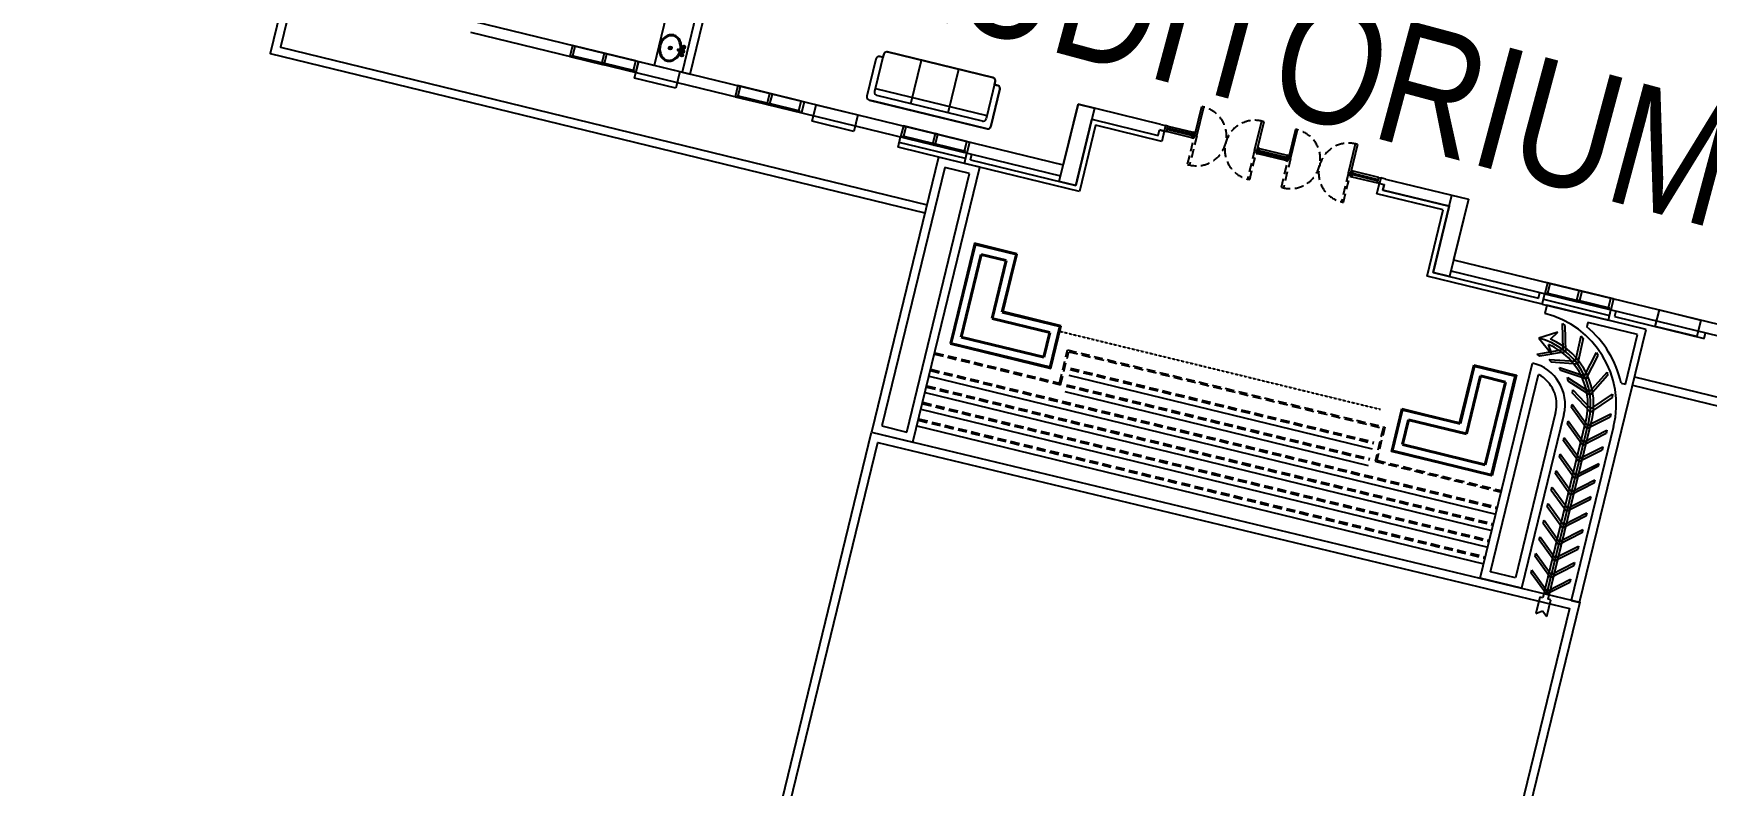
# Model space of a CAD drawing. Header units: feet. Extents: x 50754 to 76410, y 49660 to 67674.
# Drawn here: x 65777 to 66956, y 57479 to 58009 of the extents above; entities that cross this region are included whole.
import ezdxf

# ---------------------------------------------------------------- set-up
doc = ezdxf.new("R2010")
doc.units = ezdxf.units.FT
for name, pattern in [('Amconstr', [9999, 9999, 0]), ('HIDDEN', [9.525, 6.35, -3.175]), ('XREF-AUDI GRD-FIRST & ROOF PLANS$0$HIDDEN', [0.375, 0.25, -0.125])]:
    doc.linetypes.add(name, pattern=pattern)
for name, color, linetype in [('06--LINE-1', 9, 'Continuous'), ('06--LINE-2', 2, 'Continuous'), ('1_TEXT', 3, 'Continuous'), ('COL', 6, 'Continuous'), ('F--BLOCKWALL-3', 253, 'Continuous'), ('FOOTPATH', 1, 'Continuous'), ('FURNITUR', 151, 'Continuous'), ('H--CLADDING-1', 1, 'Continuous'), ('L--WINDOW-0', 8, 'Continuous'), ('L--WINDOW-2', 2, 'Continuous'), ('M--STAIR', 2, 'Continuous'), ('M--STAIR IDD', 1, 'HIDDEN'), ('N--SANITARY-1', 31, 'Continuous'), ('roads & footpath', 161, 'Continuous'), ('W--ELE-1', 2, 'Continuous'), ('WALL', 4, 'Continuous'), ('XREF-AUDI GRD-FIRST & ROOF PLANS$0$06--LINE-1 HID', 41, 'XREF-AUDI GRD-FIRST & ROOF PLANS$0$HIDDEN')]:
    doc.layers.add(name, color=color, linetype=linetype)
doc.layers.add('E--CONCRETE-4', color=4, linetype='Continuous', lineweight=40)
doc.layers.add('F--BLOCKWALL-2', color=3, linetype='Continuous', plot=False)
doc.styles.add('ARC_IMP 001 1_1', font='ARIALN.TTF', dxfattribs={"height": 0.078125})

# ---------------------------------------------------------------- blocks, each defined once
blk = doc.blocks.new('A$C2b783d29')
at = {"color": 253}
for p, q in [((270, 1461.6), (270, 1461.8)), ((270.2, 1461.6), (270.2, 1461.8)), ((273.8, 1470.3), (272.2, 1470.3)), ((272.6, 1464.7), (272.6, 1461.9)), ((273, 1469.5), (273, 1471.1)), ((273.3, 1461.9), (273.3, 1464.7)), ((275.7, 1461.6), (275.7, 1461.8)), ((275.9, 1461.6), (275.9, 1461.8)), ((269.8, 1461.3), (269.6, 1461.3)), ((269.8, 1461.1), (269.6, 1461.1)), ((270, 1460.8), (270, 1460.6)), ((270.2, 1460.8), (270.2, 1460.6)), ((270.5, 1461.3), (270.7, 1461.3)), ((270.5, 1461.1), (270.7, 1461.1)), ((275.4, 1461.3), (275.2, 1461.3)), ((275.4, 1461.1), (275.2, 1461.1)), ((275.7, 1460.8), (275.7, 1460.6)), ((275.9, 1460.8), (275.9, 1460.6)), ((276.1, 1461.3), (276.3, 1461.3)), ((276.1, 1461.1), (276.3, 1461.1)), ((298.5, 1118.2), (298.5, 1116.7)), ((302.5, 1118.2), (298.5, 1118.2)), ((298.5, 1098.2), (298.5, 1116.7)), ((298.5, 1116.7), (302.5, 1116.7)), ((300, 1098.2), (300, 1116.7)), ((300.5, 1098.2), (300.5, 1116.7)), ((301, 1098.2), (301, 1116.7)), ((302.5, 1116.7), (302.5, 1118.2)), ((302.5, 1116.7), (302.5, 1098.2)), ((298.5, 1096.7), (298.5, 1098.2)), ((298.5, 1098.2), (302.5, 1098.2)), ((298.5, 1098.2), (298.5, 1096.7)), ((302.5, 1098.2), (298.5, 1098.2)), ((302.5, 1096.7), (298.5, 1096.7)), ((298.5, 1096.7), (302.5, 1096.7)), ((321.4, 1096.7), (300.5, 1096.7)), ((300.5, 1096.7), (300.5, 1095.2)), ((302.5, 1098.2), (302.5, 1096.7)), ((302.5, 1096.7), (302.5, 1098.2)), ((300.5, 1095.2), (321.5, 1095.2)), ((298.5, 1051.7), (298.5, 1050.2)), ((302.5, 1051.7), (298.5, 1051.7)), ((298.5, 1030.2), (298.5, 1050.2)), ((298.5, 1050.2), (302.5, 1050.2)), ((300, 1050.2), (300, 1030.2)), ((300.5, 1051.7), (300.5, 1053.2)), ((300.5, 1053.2), (321.5, 1053.2)), ((321.4, 1051.7), (300.5, 1051.7)), ((300.5, 1050.2), (300.5, 1030.2)), ((301, 1050.2), (301, 1030.2)), ((302.5, 1050.2), (302.5, 1051.7)), ((302.5, 1050.2), (302.5, 1030.2)), ((298.5, 1030.2), (298.5, 1028.7)), ((302.5, 1030.2), (298.5, 1030.2)), ((298.5, 1028.7), (302.5, 1028.7)), ((321.4, 1028.7), (300.5, 1028.7)), ((300.5, 1028.7), (300.5, 1027.2)), ((300.5, 1027.2), (321.5, 1027.2)), ((302.5, 1028.7), (302.5, 1030.2)), ((298.5, 983.7), (298.5, 982.2)), ((302.5, 983.7), (298.5, 983.7)), ((298.5, 982.2), (298.5, 963.7)), ((298.5, 982.2), (302.5, 982.2)), ((300, 982.2), (300, 963.7)), ((300.5, 983.7), (300.5, 985.2)), ((300.5, 985.2), (321.5, 985.2)), ((321.4, 983.7), (300.5, 983.7)), ((300.5, 982.2), (300.5, 963.7)), ((301, 982.2), (301, 963.7)), ((302.5, 982.2), (302.5, 983.7)), ((302.5, 963.7), (302.5, 982.2)), ((298.5, 962.2), (298.5, 963.7)), ((298.5, 963.7), (302.5, 963.7)), ((302.5, 962.2), (298.5, 962.2)), ((302.5, 963.7), (302.5, 962.2))]:
    blk.add_line(p, q, dxfattribs=at)
at = {"color": 253, "linetype": 'ByBlock', "extrusion": (0, 0, -1)}
for p, q in [((270.7, 1326.2), (270.5, 1325.5)), ((270.5, 1325.5), (270.5, 1325.4)), ((270.5, 1325.4), (270.5, 1239.9)), ((271.2, 1327), (270.7, 1326.2)), ((272, 1327.5), (271.2, 1327)), ((271.2, 1327), (271.2, 1327)), ((272.7, 1327.6), (272, 1327.5)), ((299.7, 1327.6), (272.7, 1327.6)), ((300.2, 1327.6), (299.7, 1327.6)), ((299.7, 1327.6), (299.7, 1327.6)), ((299.7, 1327.6), (299.7, 1327.6)), ((300.4, 1327.5), (300.2, 1327.6)), ((301, 1327.3), (300.4, 1327.5)), ((301.3, 1327), (301, 1327.3)), ((301.5, 1326.8), (301.3, 1327)), ((301.7, 1326.5), (301.5, 1326.8)), ((301.8, 1326.3), (301.7, 1326.5)), ((301.9, 1326), (301.8, 1326.3)), ((302, 1325.7), (301.9, 1326)), ((302, 1325.4), (302, 1325.7)), ((302, 1323.1), (302, 1325.4)), ((304.3, 1323.1), (302, 1323.1)), ((304.6, 1323.1), (304.3, 1323.1)), ((305.1, 1323), (304.6, 1323.1)), ((305.5, 1322.7), (305.1, 1323)), ((305.8, 1322.5), (305.5, 1322.7)), ((306, 1322.2), (305.8, 1322.5)), ((306.4, 1321.4), (306, 1322.2)), ((306.5, 1320.9), (306.4, 1321.4)), ((306.5, 1244.4), (306.5, 1320.9)), ((270.5, 1239.9), (270.5, 1239.6)), ((270.5, 1239.6), (270.7, 1239)), ((270.7, 1239), (271.2, 1238.3)), ((271.2, 1238.3), (271.4, 1238.1)), ((271.4, 1238.1), (271.9, 1237.9)), ((271.9, 1237.9), (272.3, 1237.7)), ((272.3, 1237.7), (272.7, 1237.7)), ((299.7, 1237.7), (300.3, 1237.8)), ((300.3, 1237.8), (300.7, 1237.9)), ((300.7, 1237.9), (301, 1238.1)), ((301, 1238.1), (301.2, 1238.2)), ((301.2, 1238.2), (301.4, 1238.4)), ((301.4, 1238.4), (301.6, 1238.7)), ((301.6, 1238.7), (301.7, 1238.9)), ((301.7, 1238.9), (301.9, 1239.2)), ((301.9, 1239.2), (302, 1239.7)), ((302, 1239.9), (302, 1242.2)), ((302, 1242.2), (304.2, 1242.2)), ((302, 1239.7), (302, 1239.9)), ((304.2, 1242.2), (304.8, 1242.2)), ((304.8, 1242.2), (305.2, 1242.4)), ((305.2, 1242.4), (305.5, 1242.5)), ((305.5, 1242.5), (305.6, 1242.7)), ((305.6, 1242.7), (305.8, 1242.8)), ((305.8, 1242.8), (306.2, 1243.3)), ((306.2, 1243.3), (306.5, 1244.1)), ((306.2, 1243.3), (306.2, 1243.3)), ((306.5, 1244.1), (306.5, 1244.4)), ((272.7, 1237.7), (299.7, 1237.7))]:
    blk.add_line(p, q, dxfattribs=at)
at = {"color": 253, "linetype": 'HIDDEN'}
for p, q in [((279.6, 1096.7), (300.5, 1096.7)), ((300.5, 1096.7), (300.5, 1095.2)), ((300.5, 1095.2), (279.5, 1095.2)), ((300.5, 1053.2), (279.5, 1053.2)), ((279.6, 1051.7), (300.5, 1051.7)), ((300.5, 1051.7), (300.5, 1053.2)), ((300.5, 1027.2), (279.5, 1027.2)), ((279.6, 1028.7), (300.5, 1028.7)), ((300.5, 1028.7), (300.5, 1027.2)), ((300.5, 985.2), (279.5, 985.2)), ((279.6, 983.7), (300.5, 983.7)), ((300.5, 983.7), (300.5, 985.2))]:
    blk.add_line(p, q, dxfattribs=at)
at = {"color": 253}
for centre, radius in [((270.1, 1461.2), 1.07), ((270.1, 1462), 0.217), ((273, 1470.3), 1.16), ((273, 1470.3), 0.775), ((275.8, 1461.2), 1.07), ((275.8, 1462), 0.217), ((269.4, 1461.2), 0.217), ((270.1, 1461.2), 0.387), ((270.1, 1460.4), 0.217), ((270.9, 1461.2), 0.217), ((273, 1461.2), 0.387), ((275, 1461.2), 0.217), ((275.8, 1461.2), 0.387), ((275.8, 1460.4), 0.217), ((276.5, 1461.2), 0.217)]:
    blk.add_circle(centre, radius, dxfattribs=at)
at = {"color": 253, "linetype": 'Continuous'}
for centre, radius, start, end in [((269.9, 1470.4), 6.4, 151.318, 178.1545), ((271.4, 1469.6), 8.07, 127.462, 151.318), ((271.5, 1469.6), 7.39, 128.2295, 152.1329), ((272.3, 1468.4), 9.59, 106.8873, 127.462), ((272.4, 1468.4), 8.86, 107.758, 128.2295), ((272.9, 1466.5), 11.6, 88.1545, 106.8873), ((273, 1466.6), 10.8, 89.1926, 107.758), ((273, 1466.6), 10.8, 70.6271, 89.1926), ((272.9, 1466.5), 11.6, 69.4216, 88.1545), ((273.6, 1468.4), 8.86, 50.1556, 70.6271), ((273.6, 1468.3), 9.59, 48.847, 69.4216), ((274.5, 1469.5), 7.39, 26.2522, 50.1556), ((274.6, 1469.5), 8.07, 24.9909, 48.847), ((269.9, 1470.4), 6.4, 178.1545, 204.9909), ((271.4, 1471.1), 8.07, 204.9909, 228.847), ((270, 1470.3), 5.79, 152.1329, 179.1926), ((270, 1470.3), 5.79, 179.1926, 206.2522), ((271.5, 1471), 7.39, 206.2522, 230.1556), ((272.4, 1472.2), 9.59, 228.847, 249.4216), ((272.4, 1472.2), 8.86, 230.1556, 250.6271), ((273.1, 1474.1), 11.6, 249.4216, 268.1545), ((273.1, 1474), 10.8, 250.6271, 269.1926), ((273.1, 1474.1), 11.6, 268.1545, 286.8873), ((273.1, 1474), 10.8, 269.1926, 287.758), ((273.6, 1472.2), 8.86, 287.758, 308.2295), ((273.7, 1472.2), 9.59, 286.8873, 307.462), ((274.5, 1471), 7.39, 308.2295, 332.1329), ((274.6, 1471), 8.07, 307.462, 331.318), ((276, 1470.2), 5.79, 332.1329, 359.1926), ((276, 1470.2), 5.79, 359.1926, 26.2522), ((276.1, 1470.2), 6.4, 331.318, 358.1545), ((276.1, 1470.2), 6.4, 358.1545, 24.9909)]:
    blk.add_arc(centre, radius, start, end, dxfattribs=at)
at = {"color": 253}
for centre, radius, start, end in [((270.1, 1461.2), 0.775, 105.2407, 164.2093), ((270.1, 1461.2), 0.775, 16.4413, 74.0789), ((273, 1461.2), 1.16, 109.6514, 70.3603), ((273, 1461.2), 0.775, 120.3431, 59.7554), ((273, 1464.7), 0.387, 0, 180), ((275.8, 1461.2), 0.775, 106.12, 164.0884), ((275.8, 1461.2), 0.775, 16.2342, 73.9047), ((270.1, 1461.2), 0.775, 196.2342, 253.9047), ((270.1, 1461.2), 0.775, 286.12, 344.0884), ((275.8, 1461.2), 0.775, 196.4412, 254.0789), ((275.8, 1461.2), 0.775, 285.2407, 344.2093)]:
    blk.add_arc(centre, radius, start, end, dxfattribs=at)
at = {"color": 253, "linetype": 'HIDDEN'}
for centre, start, end in [((300.5, 1095.2), 175.904, 4.096), ((300.5, 1053.2), 355.904, 184.096), ((300.5, 1027.2), 175.904, 4.096), ((300.5, 985.2), 355.904, 184.096)]:
    blk.add_arc(centre, 21, start, end, dxfattribs=at)
at = {"layer": '06--LINE-1', "color": 253, "linetype": 'ByBlock'}
for p, q in [((117, 1229.4), (117, 1156.4)), ((190, 1229.4), (117, 1229.4)), ((190, 1198.4), (190, 1229.4)), ((148, 1156.4), (148, 1198.4)), ((148, 1198.4), (190, 1198.4)), ((117, 1156.4), (148, 1156.4)), ((117, 836.4), (117, 909.4)), ((117, 909.4), (148, 909.4)), ((148, 909.4), (148, 867.4)), ((148, 867.4), (190, 867.4)), ((190, 867.4), (190, 836.4)), ((190, 836.4), (117, 836.4))]:
    blk.add_line(p, q, dxfattribs=at)
at = {"layer": 'COL', "color": 253}
for p, q in [((246.5, 1459.7), (246.5, 1489.7)), ((246.5, 1489.7), (258.5, 1489.7)), ((258.5, 1489.7), (258.5, 1459.7)), ((258.5, 1459.7), (246.5, 1459.7)), ((246.5, 1330.8), (246.5, 1360.8)), ((246.5, 1360.8), (258.5, 1360.8)), ((258.5, 1360.8), (258.5, 1330.8)), ((258.5, 1330.8), (246.5, 1330.8)), ((246.5, 1169.7), (246.5, 1181.7)), ((246.5, 1181.7), (302.5, 1181.7)), ((302.5, 1181.7), (302.5, 1169.7)), ((302.5, 1169.7), (246.5, 1169.7)), ((246.5, 898.7), (246.5, 910.7)), ((246.5, 910.7), (302.5, 910.7)), ((302.5, 910.7), (302.5, 898.7)), ((302.5, 898.7), (246.5, 898.7)), ((246.5, 719.5), (246.5, 749.5)), ((246.5, 749.5), (258.5, 749.5)), ((258.5, 749.5), (258.5, 719.5)), ((258.5, 719.5), (246.5, 719.5))]:
    blk.add_line(p, q, dxfattribs=at)
at = {"layer": 'E--CONCRETE-4', "color": 253}
for p, q in [((117.5, 1228.9), (117.5, 1156.9)), ((189.5, 1228.9), (117.5, 1228.9)), ((189.5, 1198.9), (189.5, 1228.9)), ((123.5, 1222.9), (123.5, 1162.9)), ((183.5, 1222.9), (123.5, 1222.9)), ((183.5, 1204.9), (183.5, 1222.9)), ((141.5, 1162.9), (141.5, 1204.9)), ((141.5, 1204.9), (183.5, 1204.9)), ((147.5, 1156.9), (147.5, 1198.9)), ((147.5, 1198.9), (189.5, 1198.9)), ((117.5, 1156.9), (147.5, 1156.9)), ((123.5, 1162.9), (141.5, 1162.9)), ((117.5, 836.9), (117.5, 908.9)), ((117.5, 908.9), (147.5, 908.9)), ((147.5, 908.9), (147.5, 866.9)), ((123.5, 842.9), (123.5, 902.9)), ((123.5, 902.9), (141.5, 902.9)), ((141.5, 902.9), (141.5, 860.9)), ((141.5, 860.9), (183.5, 860.9)), ((147.5, 866.9), (189.5, 866.9)), ((183.5, 860.9), (183.5, 842.9)), ((189.5, 866.9), (189.5, 836.9)), ((183.5, 842.9), (123.5, 842.9)), ((189.5, 836.9), (117.5, 836.9))]:
    blk.add_line(p, q, dxfattribs=at)
at = {"layer": 'F--BLOCKWALL-2', "color": 253}
for p, q in [((537.5, 1458.2), (258.5, 1458.2)), ((258.5, 1458.2), (258.5, 1452.2)), ((258.5, 1452.2), (537.5, 1452.2))]:
    blk.add_line(p, q, dxfattribs=at)
at = {"layer": 'F--BLOCKWALL-3', "color": 253}
for p, q in [((250.5, 1609.7), (250.5, 1181.7)), ((258.5, 1609.7), (258.5, 1181.7)), ((302.5, 1181.7), (258.5, 1181.7)), ((302.5, 1121.7), (302.5, 1181.7)), ((250.5, 1169.7), (294.5, 1169.7)), ((294.5, 1169.7), (294.5, 1121.7)), ((294.5, 1121.7), (298.5, 1121.7)), ((298.5, 1118.2), (298.5, 1121.7)), ((302.5, 1121.7), (302.5, 1118.2)), ((302.5, 1118.2), (298.5, 1118.2)), ((294.5, 910.7), (294.5, 958.7)), ((294.5, 958.7), (298.5, 958.7)), ((302.5, 962.2), (298.5, 962.2)), ((298.5, 962.2), (298.5, 958.7)), ((302.5, 958.7), (302.5, 962.2)), ((302.5, 958.7), (302.5, 898.7)), ((250.5, 910.7), (294.5, 910.7)), ((250.5, 898.7), (250.5, 590.7)), ((258.5, 898.7), (258.5, 590.7)), ((302.5, 898.7), (258.5, 898.7))]:
    blk.add_line(p, q, dxfattribs=at)
at = {"layer": 'FURNITUR', "color": 253}
for p, q in [((270.5, 1305.1, 0), (270.5, 1325.5, 0)), ((270.5, 1239.9, 0), (270.5, 1323.1, 0)), ((299.7, 1327.6, 0), (272.7, 1327.6, 0)), ((275, 1244.4, 0), (275, 1320.9, 0)), ((304.2, 1323.1, 0), (277.2, 1323.1, 0)), ((279.5, 1323.1, 0), (279.5, 1242.2, 0)), ((279.5, 1323.1, 0), (304.3, 1323.1, 0)), ((302, 1323.1, 0), (302, 1325.4, 0)), ((306.5, 1320.9, 0), (306.5, 1244.4, 0)), ((275, 1296.2, 0), (306.5, 1296.2, 0)), ((275, 1269.2, 0), (306.5, 1269.2, 0)), ((304.2, 1242.2, 0), (277.2, 1242.2, 0)), ((302, 1242.2, 0), (302, 1239.9, 0)), ((299.7, 1237.7, 0), (272.7, 1237.7, 0))]:
    blk.add_line(p, q, dxfattribs=at)
for centre, start, end in [((272.7, 1325.4, 0), 90, 180), ((277.2, 1320.9, 0), 90, 180), ((299.7, 1325.4, 0), 0, 90), ((304.2, 1320.9, 0), 0, 90), ((272.7, 1239.9, 0), 180, 270), ((277.2, 1244.4, 0), 180, 270), ((299.7, 1239.9, 0), 270, 0), ((304.2, 1244.4, 0), 270, 0)]:
    blk.add_arc(centre, 2.25, start, end, dxfattribs=at)
at = {"layer": 'H--CLADDING-1', "color": 253}
for p, q in [((243, 1297.7), (250.5, 1297.7)), ((243, 1249.7), (250.5, 1249.7)), ((243, 1166.2), (243, 1249.7)), ((246.5, 1246.2), (250.5, 1246.2)), ((246.5, 1246.2), (246.5, 1169.7)), ((246.5, 1169.7), (294.5, 1169.7)), ((294.5, 1169.7), (294.5, 1121.7)), ((291, 1166.2), (243, 1166.2)), ((291, 1118.2), (291, 1166.2)), ((294.5, 1121.7), (298.5, 1121.7)), ((298.5, 1121.7), (298.5, 1118.2)), ((298.5, 1118.2), (291, 1118.2)), ((291, 914.2), (291, 962.2)), ((291, 962.2), (298.5, 962.2)), ((298.5, 958.7), (294.5, 958.7)), ((294.5, 958.7), (294.5, 910.7)), ((298.5, 962.2), (298.5, 958.7)), ((243, 830.7), (243, 914.2)), ((243, 914.2), (291, 914.2)), ((294.5, 910.7), (246.5, 910.7)), ((246.5, 910.7), (246.5, 834.2)), ((243, 830.7), (250.5, 830.7)), ((246.5, 834.2), (250.5, 834.2)), ((243, 782.7), (250.5, 782.7)), ((250.5, 779.2), (246.5, 779.2)), ((246.5, 779.2), (246.5, 714.2)), ((246.5, 714.2), (250.5, 714.2))]:
    blk.add_line(p, q, dxfattribs=at)
at = {"layer": 'L--WINDOW-0', "color": 253}
for p, q in [((250.5, 1536.7), (250.5, 1513.9)), ((251, 1536.7), (251, 1513.9)), ((251.5, 1536.7), (251.5, 1513.9)), ((258.5, 1537.7), (258.5, 1489.7)), ((258.5, 1491.7), (258.5, 1535.7)), ((250.5, 1490.7), (250.5, 1513.4)), ((251, 1490.7), (251, 1513.4)), ((251.5, 1490.7), (251.5, 1513.4)), ((250.5, 1416.7), (250.5, 1393.9)), ((251, 1416.7), (251, 1393.9)), ((251.5, 1416.7), (251.5, 1393.9)), ((258.5, 1417.7), (258.5, 1369.7)), ((258.5, 1371.7), (258.5, 1415.7)), ((250.5, 1370.7), (250.5, 1393.4)), ((251, 1370.7), (251, 1393.4)), ((251.5, 1370.7), (251.5, 1393.4)), ((250.5, 1296.7), (250.5, 1273.9)), ((251, 1296.7), (251, 1273.9)), ((251.5, 1296.7), (251.5, 1273.9)), ((258.5, 1297.7), (258.5, 1249.7)), ((258.5, 1251.7), (258.5, 1295.7)), ((250.5, 1250.7), (250.5, 1273.4)), ((251, 1250.7), (251, 1273.4)), ((251.5, 1250.7), (251.5, 1273.4)), ((250.5, 829.7), (250.5, 806.9)), ((251, 829.7), (251, 806.9)), ((251.5, 829.7), (251.5, 806.9)), ((258.5, 782.7), (258.5, 830.7)), ((258.5, 828.7), (258.5, 784.7)), ((250.5, 783.7), (250.5, 806.4)), ((251, 783.7), (251, 806.4)), ((251.5, 783.7), (251.5, 806.4))]:
    blk.add_line(p, q, dxfattribs=at)
at = {"layer": 'L--WINDOW-2', "color": 253}
for p, q in [((250.5, 1537.7), (250.5, 1536.7)), ((258.5, 1537.7), (250.5, 1537.7)), ((250.5, 1536.7), (251.5, 1536.7)), ((251.5, 1536.7), (251.5, 1535.7)), ((251.5, 1535.7), (258.5, 1535.7)), ((258.5, 1535.7), (258.5, 1537.7)), ((251.5, 1513.9), (250.5, 1513.9)), ((250.5, 1513.9), (250.5, 1513.4)), ((250.5, 1513.4), (251.5, 1513.4)), ((258.5, 1514.7), (251.5, 1514.7)), ((251.5, 1514.7), (251.5, 1513.9)), ((251.5, 1513.4), (251.5, 1512.7)), ((251.5, 1512.7), (258.5, 1512.7)), ((258.5, 1512.7), (258.5, 1514.7)), ((250.5, 1489.7), (250.5, 1490.7)), ((250.5, 1490.7), (251.5, 1490.7)), ((258.5, 1489.7), (250.5, 1489.7)), ((251.5, 1490.7), (251.5, 1491.7)), ((251.5, 1491.7), (258.5, 1491.7)), ((258.5, 1491.7), (258.5, 1489.7)), ((250.5, 1417.7), (250.5, 1416.7)), ((258.5, 1417.7), (250.5, 1417.7)), ((250.5, 1416.7), (251.5, 1416.7)), ((251.5, 1416.7), (251.5, 1415.7)), ((251.5, 1415.7), (258.5, 1415.7)), ((258.5, 1415.7), (258.5, 1417.7)), ((251.5, 1393.9), (250.5, 1393.9)), ((250.5, 1393.9), (250.5, 1393.4)), ((250.5, 1393.4), (251.5, 1393.4)), ((258.5, 1394.7), (251.5, 1394.7)), ((251.5, 1394.7), (251.5, 1393.9)), ((251.5, 1393.4), (251.5, 1392.7)), ((251.5, 1392.7), (258.5, 1392.7)), ((258.5, 1392.7), (258.5, 1394.7)), ((250.5, 1369.7), (250.5, 1370.7)), ((250.5, 1370.7), (251.5, 1370.7)), ((258.5, 1369.7), (250.5, 1369.7)), ((251.5, 1370.7), (251.5, 1371.7)), ((251.5, 1371.7), (258.5, 1371.7)), ((258.5, 1371.7), (258.5, 1369.7)), ((250.5, 1297.7), (250.5, 1296.7)), ((258.5, 1297.7), (250.5, 1297.7)), ((250.5, 1296.7), (251.5, 1296.7)), ((251.5, 1296.7), (251.5, 1295.7)), ((258.5, 1295.7), (258.5, 1297.7)), ((251.5, 1295.7), (258.5, 1295.7)), ((251.5, 1273.9), (250.5, 1273.9)), ((250.5, 1273.9), (250.5, 1273.4)), ((250.5, 1273.4), (251.5, 1273.4)), ((258.5, 1274.7), (251.5, 1274.7)), ((251.5, 1274.7), (251.5, 1273.9)), ((251.5, 1273.4), (251.5, 1272.7)), ((258.5, 1272.7), (258.5, 1274.7)), ((251.5, 1272.7), (258.5, 1272.7)), ((250.5, 1249.7), (250.5, 1250.7)), ((250.5, 1250.7), (251.5, 1250.7)), ((258.5, 1249.7), (250.5, 1249.7)), ((251.5, 1250.7), (251.5, 1251.7)), ((251.5, 1251.7), (258.5, 1251.7)), ((258.5, 1251.7), (258.5, 1249.7)), ((250.5, 830.7), (250.5, 829.7)), ((258.5, 830.7), (250.5, 830.7)), ((250.5, 829.7), (251.5, 829.7)), ((251.5, 829.7), (251.5, 828.7)), ((251.5, 828.7), (258.5, 828.7)), ((258.5, 828.7), (258.5, 830.7)), ((250.5, 806.4), (250.5, 806.9)), ((250.5, 806.9), (251.5, 806.9)), ((251.5, 806.4), (250.5, 806.4)), ((251.5, 806.9), (251.5, 807.7)), ((251.5, 807.7), (258.5, 807.7)), ((251.5, 805.7), (251.5, 806.4)), ((258.5, 805.7), (251.5, 805.7)), ((258.5, 807.7), (258.5, 805.7)), ((250.5, 782.7), (250.5, 783.7)), ((250.5, 783.7), (251.5, 783.7)), ((258.5, 782.7), (250.5, 782.7)), ((251.5, 783.7), (251.5, 784.7)), ((251.5, 784.7), (258.5, 784.7)), ((258.5, 784.7), (258.5, 782.7))]:
    blk.add_line(p, q, dxfattribs=at)
at = {"layer": 'M--STAIR', "color": 253}
for p, q in [((43.5, 1268.4), (43.5, 1238.4)), ((243, 1268.4), (43.5, 1268.4)), ((49.5, 1262.4), (49.5, 1244.4)), ((237, 1262.4), (49.5, 1262.4)), ((237, 1244.4), (237, 1262.4)), ((243, 1238.4), (243, 1268.4)), ((43.5, 1238.4), (243, 1238.4)), ((49.5, 1244.4), (237, 1244.4)), ((55.5, 1238.4, 0), (55.5, 827.4, 0)), ((67.5, 1238.4, 0), (67.5, 827.4, 0)), ((79.5, 1238.4, 0), (79.5, 827.4, 0)), ((91.5, 1238.4, 0), (91.5, 827.4, 0)), ((103.5, 1142.9, 0), (103.5, 922.9, 0)), ((115.5, 1142.9, 0), (115.5, 922.9, 0)), ((45, 797.4), (45, 827.4)), ((45, 827.4), (201, 827.4)), ((206.9, 823.5), (207.9, 825.7)), ((207.9, 825.7), (215.3, 808.8)), ((219, 827.4), (210.3, 815.8)), ((226.3, 815.4), (219, 827.4)), ((243, 827.4), (237, 827.4)), ((243, 755.4), (243, 827.4)), ((51, 803.4), (51, 821.4)), ((51, 821.4), (194.2, 821.4)), ((204.8, 814.8), (206.3, 816.6)), ((207.8, 796.6), (204.8, 814.8)), ((206.3, 816.6), (209.4, 798.4)), ((214.3, 806.7), (206.9, 823.5)), ((210.3, 815.8), (216.3, 819.6)), ((215.3, 808.8), (233.2, 813.6)), ((220.3, 819.2), (226.3, 815.4)), ((233.2, 813.6), (232.1, 811.5)), ((171, 803.4), (51, 803.4)), ((199.1, 788.4), (200.6, 806.8)), ((200.6, 806.8), (202.6, 808.2)), ((202.6, 808.2), (201, 789.8)), ((232.1, 811.5), (214.3, 806.7)), ((171, 797.4), (45, 797.4)), ((45, 779.4), (57, 793.4)), ((59.4, 793.4), (47.4, 779.4)), ((57, 779.4), (69, 793.4)), ((57, 793.4), (59.4, 793.4)), ((71.4, 793.4), (59.4, 779.4)), ((69, 779.4), (81, 793.4)), ((69, 793.4), (71.4, 793.4)), ((83.4, 793.4), (71.4, 779.4)), ((81, 793.4), (83.4, 793.4)), ((81, 779.4), (93, 793.4)), ((95.4, 793.4), (83.4, 779.4)), ((93, 793.4), (95.4, 793.4)), ((93, 779.4), (105, 793.4)), ((107.4, 793.4), (95.4, 779.4)), ((105, 793.4), (107.4, 793.4)), ((105, 779.4), (117, 793.4)), ((119.4, 793.4), (107.4, 779.4)), ((117, 779.4), (129, 793.4)), ((117, 793.4), (119.4, 793.4)), ((131.4, 793.4), (119.4, 779.4)), ((129, 793.4), (131.4, 793.4)), ((129, 779.4), (141, 793.4)), ((143.4, 793.4), (131.4, 779.4)), ((141, 793.4), (143.4, 793.4)), ((141, 779.4), (153, 793.4)), ((155.4, 793.4), (143.4, 779.4)), ((153, 793.4), (155.4, 793.4)), ((153, 779.4), (165, 793.4)), ((167.4, 793.4), (155.4, 779.4)), ((165, 779.4), (177, 793.4)), ((165, 793.4), (167.4, 793.4)), ((179.4, 793.4), (167.4, 779.4)), ((177, 779.7), (187.1, 795.1)), ((177, 793.4), (179.4, 793.4)), ((189.5, 795.4), (179.4, 780)), ((187.1, 795.1), (189.5, 795.4)), ((188.6, 782.7), (194.6, 800.1)), ((196.9, 801), (190.8, 783.6)), ((194.6, 800.1), (196.9, 801)), ((201, 789.8), (219, 785.5)), ((226.3, 796.8), (207.8, 796.6)), ((209.4, 798.4), (227.8, 798.7)), ((227.8, 798.7), (226.3, 796.8)), ((238, 796.4), (234.9, 796.4)), ((238, 760.4), (238, 796.4)), ((42, 783.4), (30, 783.4)), ((30, 783.4), (33, 779.4)), ((33, 779.4), (30, 775.4)), ((42, 781.4), (42, 783.4)), ((169, 781.4), (42, 781.4)), ((57, 765.4), (45, 779.4)), ((171, 779.4), (45, 779.4)), ((47.4, 779.4), (59.4, 765.4)), ((69, 765.4), (57, 779.4)), ((59.4, 779.4), (71.4, 765.4)), ((81, 765.4), (69, 779.4)), ((71.4, 779.4), (83.4, 765.4)), ((93, 765.4), (81, 779.4)), ((83.4, 779.4), (95.4, 765.4)), ((105, 765.4), (93, 779.4)), ((95.4, 779.4), (107.4, 765.4)), ((117, 765.4), (105, 779.4)), ((107.4, 779.4), (119.4, 765.4)), ((129, 765.4), (117, 779.4)), ((119.4, 779.4), (131.4, 765.4)), ((141, 765.4), (129, 779.4)), ((131.4, 779.4), (143.4, 765.4)), ((153, 765.4), (141, 779.4)), ((143.4, 779.4), (155.4, 765.4)), ((165, 765.4), (153, 779.4)), ((155.4, 779.4), (167.4, 765.4)), ((177, 765.4), (165, 779.4)), ((167.4, 779.4), (179.4, 765.4)), ((190.6, 767.3), (177, 779.7)), ((179.4, 780), (193, 767.6)), ((204.9, 774.1), (188.6, 782.7)), ((190.8, 783.6), (207.1, 774.9)), ((217, 784.1), (199.1, 788.4)), ((219, 785.5), (217, 784.1)), ((30, 775.4), (42, 775.4)), ((42, 775.4), (42, 777.4)), ((42, 777.4), (169, 777.4)), ((193, 767.6), (190.6, 767.3)), ((207.1, 774.9), (204.9, 774.1)), ((45, 761.4), (45, 755.4)), ((171, 761.4), (45, 761.4)), ((45, 755.4), (243, 755.4)), ((59.4, 765.4), (57, 765.4)), ((71.4, 765.4), (69, 765.4)), ((83.4, 765.4), (81, 765.4)), ((95.4, 765.4), (93, 765.4)), ((107.4, 765.4), (105, 765.4)), ((119.4, 765.4), (117, 765.4)), ((131.4, 765.4), (129, 765.4)), ((143.4, 765.4), (141, 765.4)), ((155.4, 765.4), (153, 765.4)), ((167.4, 765.4), (165, 765.4)), ((179.4, 765.4), (177, 765.4)), ((202, 763.5), (202, 760.4)), ((202, 760.4), (238, 760.4))]:
    blk.add_line(p, q, dxfattribs=at)
for centre, radius, start, end in [((171, 827.4), 30, 270, 0), ((171, 827.4), 48, 270, 0), ((171, 827.4), 66, 270, 0), ((170.9, 827.4), 46.1, 267.6137, 350.1818), ((170.9, 827.4), 50.1, 267.7958, 350.5886), ((171, 827.4), 24, 270, 345.5225), ((171, 827.4), 71, 295.8884, 334.1116)]:
    blk.add_arc(centre, radius, start, end, dxfattribs=at)
at = {"layer": 'M--STAIR IDD', "color": 253}
for p, q in [((59.5, 1238.4, 0), (59.5, 827.4, 0)), ((60.5, 1238.4, 0), (60.5, 827.4, 0)), ((71.5, 1238.4, 0), (71.5, 827.4, 0)), ((72.5, 1238.4, 0), (72.5, 827.4, 0)), ((83.5, 1238.4, 0), (83.5, 827.4, 0)), ((84.5, 1238.4, 0), (84.5, 827.4, 0)), ((95.5, 1238.4, 0), (95.5, 827.4, 0)), ((96.5, 1238.4, 0), (96.5, 827.4, 0)), ((107.5, 1238.4), (107.5, 1146.9)), ((108.5, 1238.4), (108.5, 1147.9)), ((107.5, 1146.9), (131.5, 1146.9)), ((108.5, 1147.9), (132.5, 1147.9)), ((131.5, 1146.9), (131.5, 918.9)), ((132.5, 1147.9), (132.5, 917.9)), ((107.5, 1142.9, 0), (107.5, 922.9, 0)), ((108.5, 1142.9, 0), (108.5, 922.9, 0)), ((119.5, 1142.9, 0), (119.5, 922.9, 0)), ((120.5, 1142.9, 0), (120.5, 922.9, 0)), ((131.5, 918.9), (107.5, 918.9)), ((107.5, 918.9), (107.5, 827.4)), ((132.5, 917.9), (108.5, 917.9)), ((108.5, 917.9), (108.5, 827.4))]:
    blk.add_line(p, q, dxfattribs=at)
at = {"layer": 'N--SANITARY-1', "color": 253}
blk.add_line((258.5, 1478.2), (347.5, 1478.2), dxfattribs=at)
at = {"layer": 'W--ELE-1', "color": 253, "ltscale": 10}
for p, q in [((243, 1249.7), (243, 1297.7)), ((246.5, 1249.7), (246.5, 1297.7)), ((243, 830.7), (243, 782.7)), ((246.5, 830.7), (246.5, 782.7))]:
    blk.add_line(p, q, dxfattribs=at)
at = {"layer": 'XREF-AUDI GRD-FIRST & ROOF PLANS$0$06--LINE-1 HID', "color": 253, "ltscale": 0.5}
blk.add_line((144, 1156.9), (144, 923.9), dxfattribs=at)

msp = doc.modelspace()

# ---------------------------------------------------------------- linework, layer by layer
at = {"layer": '06--LINE-2', "color": 253, "lineweight": -3}
msp.add_line((66750.21647, 57888.48894), (66750.21648, 57888.46876), dxfattribs=at)
at = {"layer": 'FOOTPATH', "color": 253, "elevation": 0.01704}
for points in [[(67885.6226, 59364.75647), (68003.66664, 59849.59315), (67632.14955, 59940.04706), (67676.36348, 60121.64487, 1), (67052.58563, 60273.51715), (67010.97387, 60102.60713), (66593.05246, 60204.35918), (66612.92486, 60285.98018), (66361.27617, 60347.24952), (66341.40376, 60265.62853), (66302.18081, 60275.17821, 1), (66116.37139, 59512.01198), (66140.52065, 59506.13232), (66106.65743, 59367.04754), (66268.44525, 59327.65677), (66233.97427, 59186.07571), (66134.86937, 59210.20495), (66054.43856, 58879.85525), (66106.90585, 58867.08095), (65979.90682, 58345.46383), (66026.54442, 58334.1089), (65943.91014, 57994.70901), (66405.24729, 57882.38645)], [(67879.7929, 59366.17584), (67996.41757, 59845.18282), (67624.90048, 59935.63673), (67670.53378, 60123.06423, 1), (67058.41533, 60272.09778), (67015.3842, 60095.35806), (66585.80339, 60199.94885), (66605.6758, 60281.56984), (66365.6865, 60340.00046), (66345.81409, 60258.37946), (66300.76144, 60269.34851, 1), (66117.79076, 59517.84168), (66147.76971, 59510.54265), (66113.9065, 59371.45787), (66275.69432, 59332.06711), (66238.3846, 59178.82665), (66139.27971, 59202.95589), (66061.68762, 58884.26559), (66114.15492, 58871.49128), (65987.15589, 58349.87416), (66033.79349, 58338.51923), (65951.15921, 57999.11935), (66406.66665, 57888.21615)]]:
    msp.add_lwpolyline(points, format="xyb", dxfattribs=at)
for points in [[(66903.6866, 57761.03056), (67310.00307, 57662.10399), (67417.87497, 58105.16115), (67569.93297, 58068.13933), (67754.80553, 58827.45769)], [(66905.10597, 57766.86026), (67305.59274, 57669.35305), (67413.46464, 58112.41022), (67565.52263, 58075.38839), (67748.97583, 58828.87706)]]:
    msp.add_lwpolyline(points, dxfattribs=at)
at = {"layer": 'roads & footpath', "color": 253}
for p, q in [((66268.98924, 57322.74022), (66367.62916, 57727.87931)), ((66367.62916, 57727.87931), (66866.48695, 57608.24218)), ((66866.48695, 57608.24218), (66762.2431, 57180.08634))]:
    msp.add_line(p, q, dxfattribs=at)
at = {"layer": 'roads & footpath', "color": 8}
msp.add_lwpolyline([(64014.58195, 59288.21023), (64404.55725, 57473.84857, -0.0033897934), (64649.30455, 57422.07284, -0.0165636211), (65833.86252, 57121.65154, 0.2063712997), (65962.69025, 57137.9083, -0.0798155617), (66170.05908, 57219.11769, 0.2869729437), (66274.81894, 57321.32085), (66372.0645, 57720.64549), (66859.25309, 57603.80689), (66756.4134, 57181.50571, 0.283051985), (66800.4654, 57044.27345, -0.0861589105), (66945.08308, 56850.89027, 0.2824333094), (67091.31947, 56761.12584), (67438.90867, 56761.12584, 0.3458722565), (67598.25379, 56886.3298), (68021.95052, 58626.55938, 0.4142135624), (67920.51287, 58793.28792), (67901.96739, 58797.80322), (68029.94573, 59323.44259), (68048.49121, 59318.92729, 0.4142135624)], format="xyb", dxfattribs=at)

# ---------------------------------------------------------------- block references
at = {"layer": 'WALL', "color": 253, "linetype": 'Amconstr', "lineweight": 25, "rotation": 76.31633277806492}
msp.add_blockref('A$C2b783d29', (67589.70836, 57385.58811, 0.01704), dxfattribs=at)

# ---------------------------------------------------------------- texts
at = {"layer": '1_TEXT', "color": 253, "linetype": 'Amconstr', "lineweight": 25, "insert": (66716.26046, 58164.28204), "char_height": 86.0694804, "width": 969.0222865, "attachment_point": 2, "rotation": 345, "line_spacing_factor": 0.930915, "style": 'ARC_IMP 001 1_1'}
msp.add_mtext('PROPOSED AUDITORIUM', dxfattribs=at)

doc.saveas('drawing.dxf')
